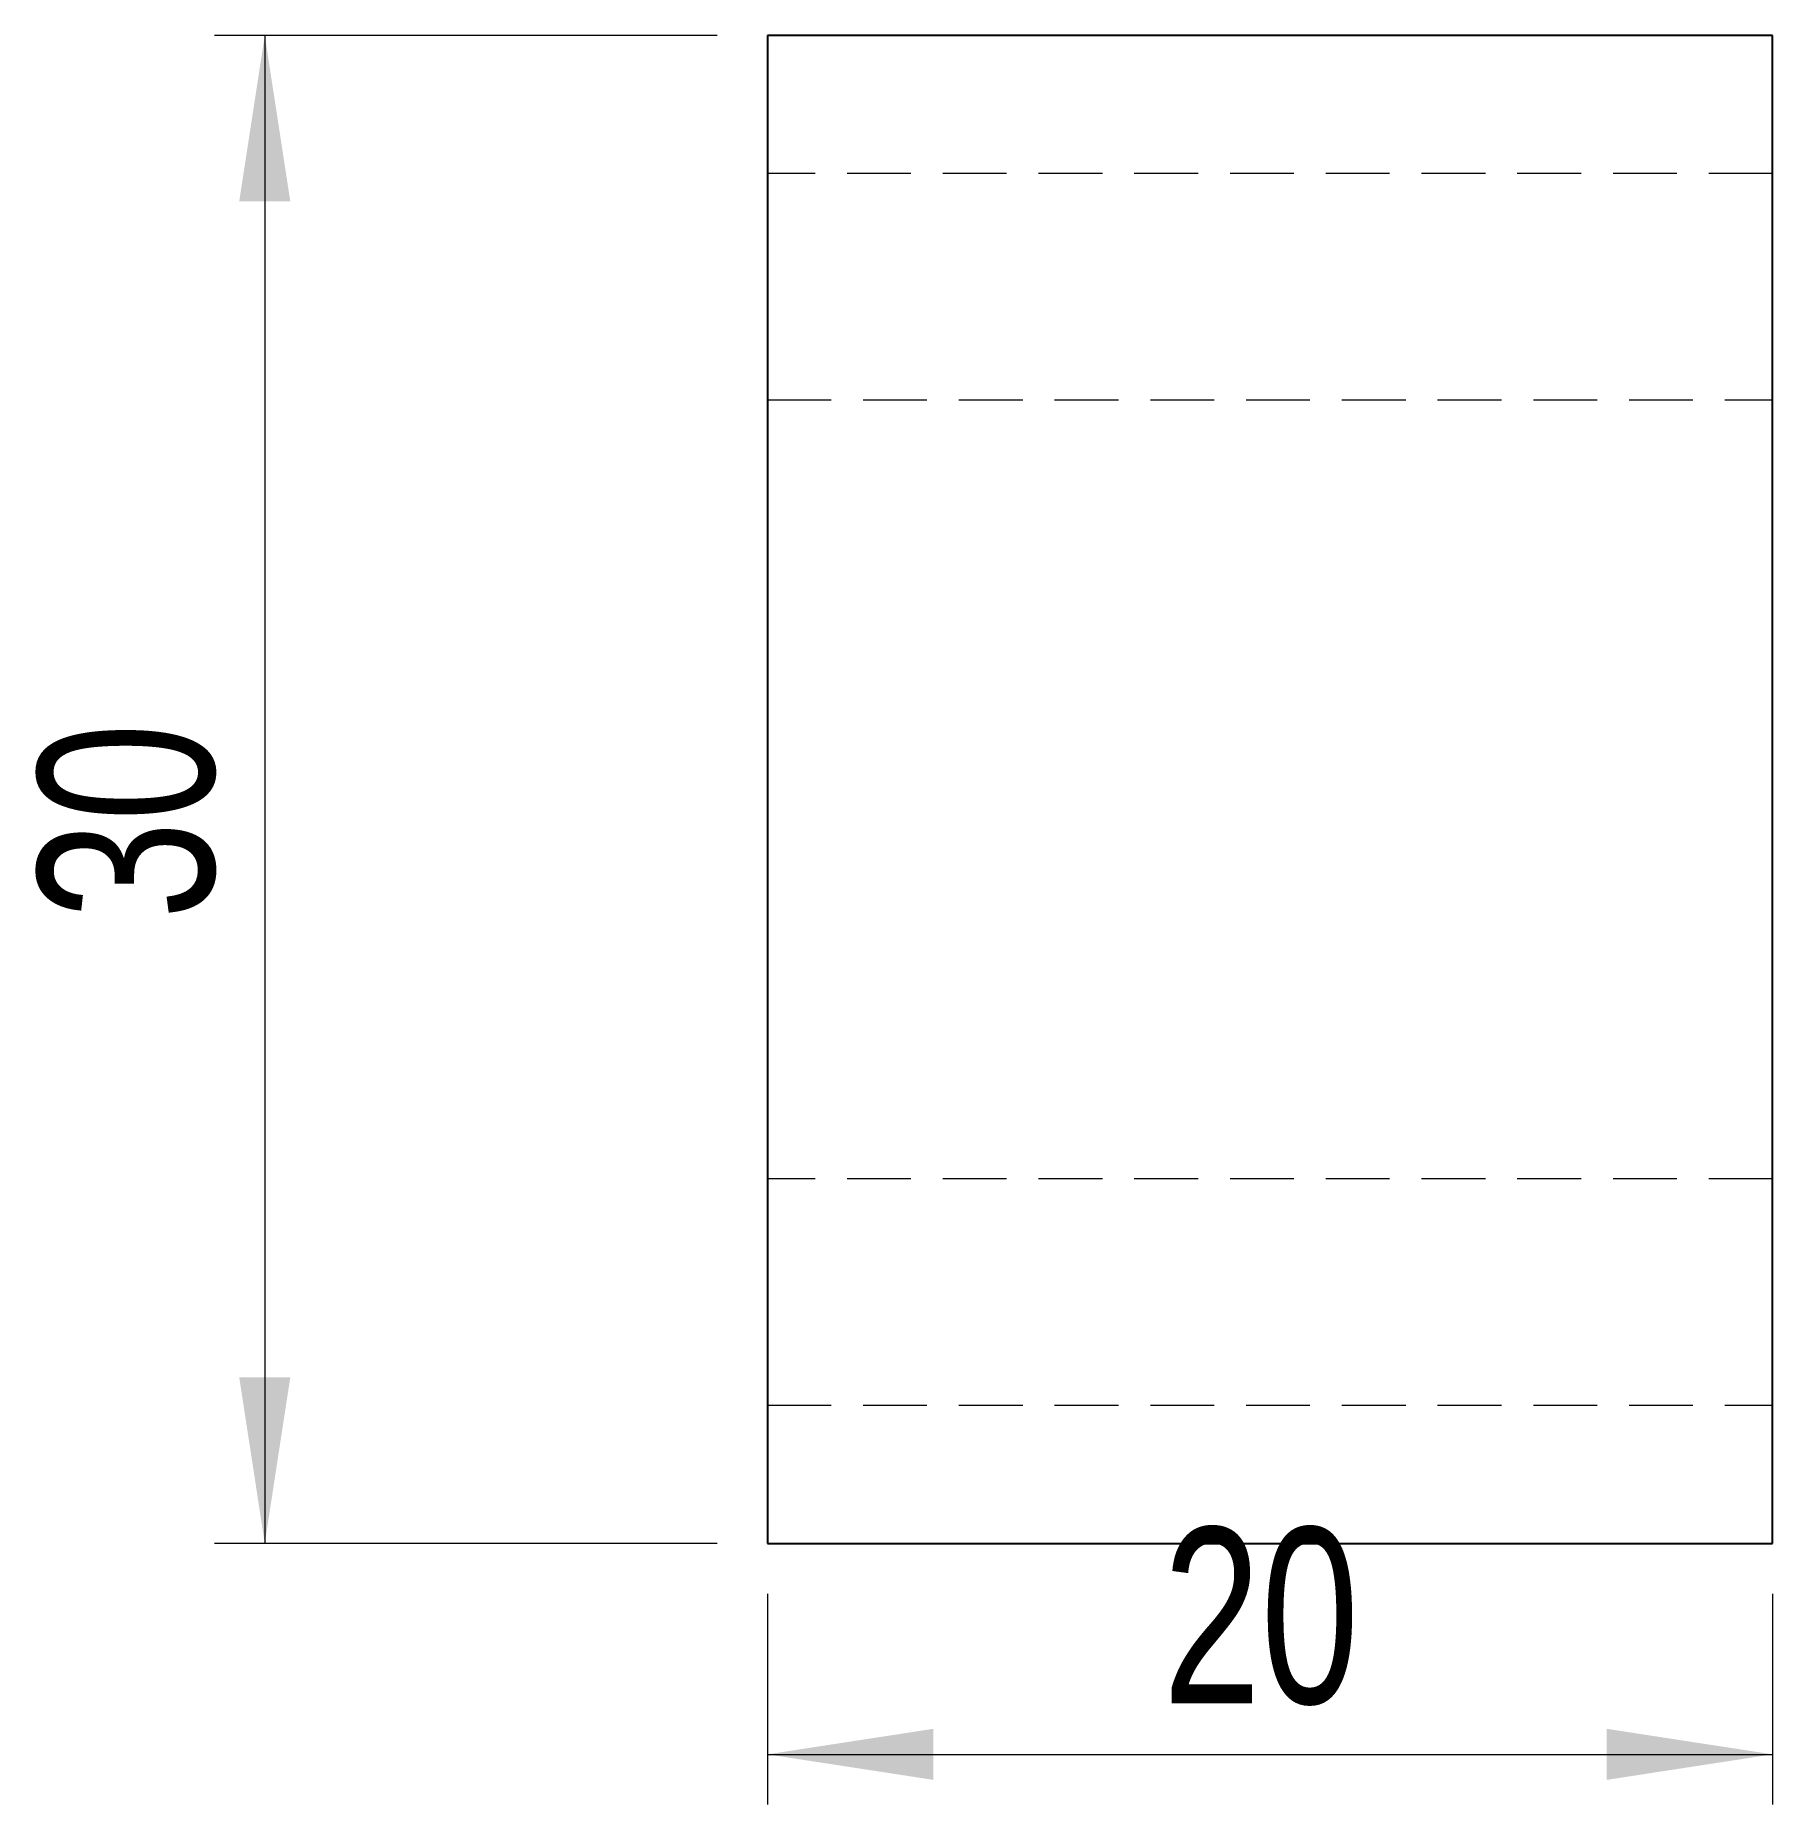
# Model space of a CAD drawing. Header units: millimetres. Extents: x 88.1 to 122.7, y 156.3 to 191.5.
import ezdxf

# ---------------------------------------------------------------- set-up
doc = ezdxf.new("R2010")
doc.units = ezdxf.units.MM
doc.linetypes.add('HIDDEN', pattern=[1.905, 1.27, -0.635])
doc.styles.add('SLDTEXTSTYLE0', font='TXT', dxfattribs={"width": 0.75})
doc.dimstyles.new('SLDDIMSTYLE0', dxfattribs={"dimtxt": 3.5, "dimasz": 3.302, "dimexe": 0, "dimexo": 0.0625, "dimgap": 0.875, "dimtad": 1, "dimrnd": 1e-09, "dimzin": 12, "dimdsep": 46, "dimtxsty": 'SLDTEXTSTYLE0', "dimsah": 1, "dimcen": 0.09, "dimadec": 0, "dimazin": 3, "dimtfac": 1, "dimtofl": 0, "dimtmove": 0, "dimatfit": 3, "dimfxl": 1, "dimfrac": 2, "dimtolj": 1, "dimtzin": 12, "dimarcsym": 0})
doc.dimstyles.new('SLDDIMSTYLE1', dxfattribs={"dimtxt": 3.5, "dimasz": 3.302, "dimexe": 0, "dimexo": 0.0625, "dimgap": 0.875, "dimtad": 1, "dimrnd": 1e-09, "dimzin": 12, "dimdsep": 46, "dimtxsty": 'SLDTEXTSTYLE0', "dimsah": 1, "dimcen": 0.09, "dimadec": 0, "dimazin": 3, "dimtfac": 1, "dimtmove": 0, "dimatfit": 0, "dimfxl": 1, "dimfrac": 2, "dimtolj": 1, "dimtzin": 12, "dimarcsym": 0})

# ---------------------------------------------------------------- blocks, each defined once
blk = doc.blocks.new('_D')
at = {"color": 7, "linetype": 'Continuous', "lineweight": 0}
for p, q in [((101.691, 191.487), (91.691, 191.487)), ((92.691, 191.487), (92.691, 161.487)), ((101.691, 161.487), (91.691, 161.487))]:
    blk.add_line(p, q, dxfattribs=at)
at = {"color": 7, "linetype": 'Continuous', "lineweight": 18}
for points in [[(92.691, 191.487), (92.183, 188.185), (93.199, 188.185)], [(92.691, 161.487), (93.199, 164.789), (92.183, 164.789)]]:
    blk.add_solid(points, dxfattribs=at)
at = {"color": 7, "linetype": 'Continuous', "lineweight": 18, "insert": (88.179, 173.901), "char_height": 3.5, "attachment_point": 1, "rotation": 90, "style": 'SLDTEXTSTYLE0'}
blk.add_mtext('30', dxfattribs=at)
blk = doc.blocks.new('_D_1')
at = {"color": 7, "linetype": 'Continuous', "lineweight": 0}
for p, q in [((102.691, 160.487), (102.691, 156.291)), ((122.691, 160.487), (122.691, 156.291)), ((102.691, 157.291), (122.691, 157.291))]:
    blk.add_line(p, q, dxfattribs=at)
at = {"color": 7, "linetype": 'Continuous', "lineweight": 18}
for points in [[(102.691, 157.291), (105.993, 156.783), (105.993, 157.799)], [(122.691, 157.291), (119.389, 157.799), (119.389, 156.783)]]:
    blk.add_solid(points, dxfattribs=at)
at = {"color": 7, "linetype": 'Continuous', "lineweight": 18, "insert": (110.557, 161.803), "char_height": 3.5, "attachment_point": 1, "style": 'SLDTEXTSTYLE0'}
blk.add_mtext('20', dxfattribs=at)

msp = doc.modelspace()

# ---------------------------------------------------------------- linework, layer by layer
at = {"color": 7, "linetype": 'Continuous', "lineweight": 25}
for p, q in [((122.691, 191.487), (102.691, 191.487)), ((102.691, 191.487), (102.691, 161.487)), ((122.691, 161.487), (122.691, 191.487)), ((102.691, 161.487), (122.691, 161.487))]:
    msp.add_line(p, q, dxfattribs=at)
at = {"color": 7, "linetype": 'HIDDEN', "lineweight": 18}
for p, q in [((122.691, 191.487), (102.691, 191.487)), ((102.691, 191.487), (102.691, 161.487)), ((122.691, 161.487), (122.691, 191.487)), ((122.691, 188.737), (102.691, 188.737)), ((102.691, 184.237), (102.691, 188.736)), ((122.691, 184.237), (122.691, 188.736)), ((102.691, 184.237), (122.691, 184.237)), ((122.691, 168.737), (102.691, 168.737)), ((102.691, 164.237), (102.691, 168.736)), ((122.691, 164.237), (122.691, 168.736)), ((102.691, 164.237), (122.691, 164.237)), ((102.691, 161.487), (122.691, 161.487))]:
    msp.add_line(p, q, dxfattribs=at)

# ---------------------------------------------------------------- dimensions: what is measured, and where the dimension line sits
at = {"color": 7, "linetype": 'Continuous', "lineweight": 18}
dim = msp.add_linear_dim(base=(92.691, 161.487), p1=(102.691, 191.487), p2=(102.691, 161.487), angle=90, dimstyle='SLDDIMSTYLE0', dxfattribs=at)
dim.commit()
dim.dimension.update_dxf_attribs({"geometry": '_D', "text_midpoint": (92.691, 176.487), "dimtype": 160})
dim = msp.add_linear_dim(base=(122.691, 157.291), p1=(102.691, 161.487), p2=(122.691, 161.487), dimstyle='SLDDIMSTYLE1', dxfattribs=at)
dim.commit()
dim.dimension.update_dxf_attribs({"geometry": '_D_1', "text_midpoint": (113.143, 157.291), "dimtype": 160})

doc.saveas('drawing.dxf')
